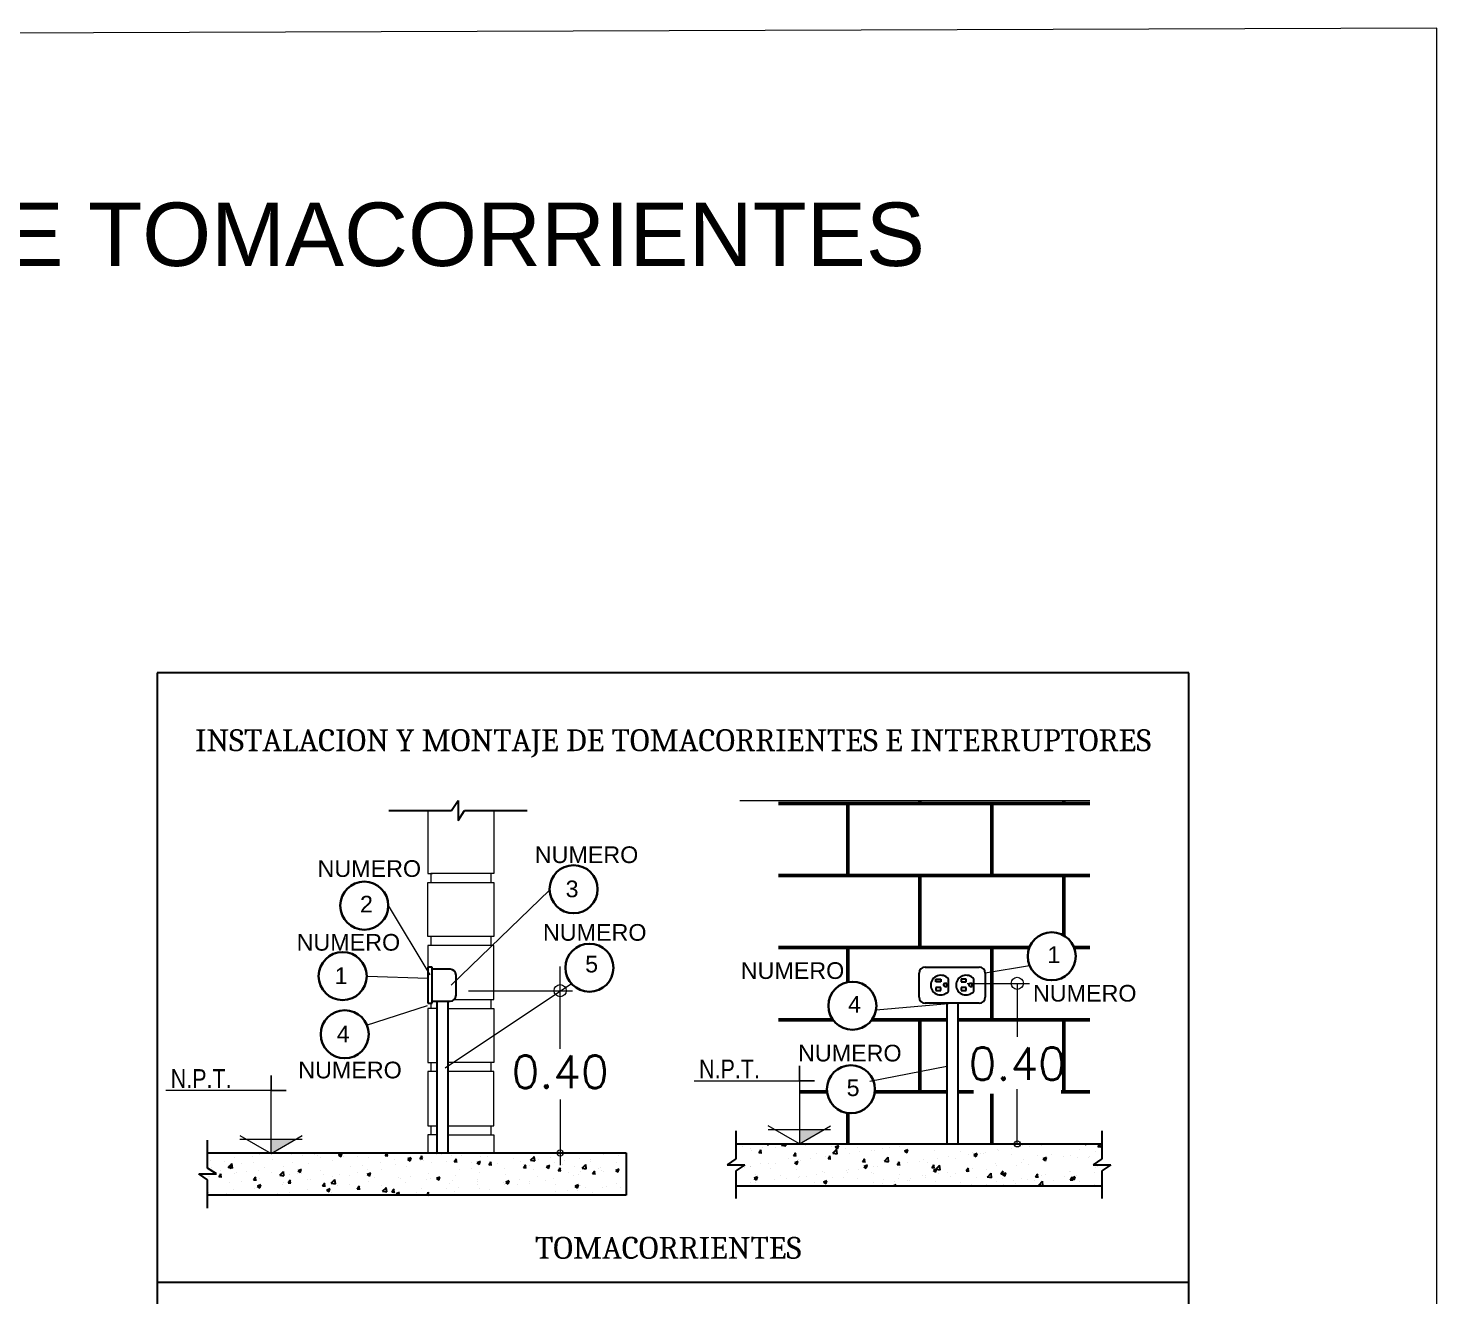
# Model space of a CAD drawing. Header units: inches. Extents: x 1693 to 10990, y 1878 to 5055.
# Drawn here: x 1787 to 1839.8, y 2310.5 to 2358 of the extents above; entities that cross this region are included whole.
import ezdxf
from ezdxf.enums import TextEntityAlignment as Align

# ---------------------------------------------------------------- set-up
doc = ezdxf.new("R2010")
doc.units = ezdxf.units.IN
for name, color, linetype, lineweight in [('00 IE CKTO ILUMINACION', 3, 'Continuous', 50), ('00 LEYENDA', 3, 'Continuous', 9), ('03', 8, 'Continuous', 30), ('20TEXTOS', 4, 'Continuous', 5), ('AUTOS', 2, 'Continuous', 20), ('DETALLE2', 1, 'Continuous', 5), ('IE-DIAGRAMA', 1, 'Continuous', 0)]:
    doc.layers.add(name, color=color, linetype=linetype, lineweight=lineweight)
doc.layers.add('DETALLE', color=3, linetype='Continuous')
doc.styles.add('Arial Narrow', font='ARIALN.TTF')
doc.styles.add('MtXpl_Cambria', font='Cambria.ttf')
doc.styles.add('Romans', font='romans.shx')
doc.styles.get("Standard").update_dxf_attribs({"font": 'arial.ttf'})
doc.styles.add('SWIS', font='swisse.ttf')

# ---------------------------------------------------------------- blocks, each defined once
blk = doc.blocks.new('_Small')
at = {"color": 0, "linetype": 'ByBlock', "lineweight": -2}
blk.add_circle((0, 0), 0.25, dxfattribs=at)
blk = doc.blocks.new('_Origin')
at = {"color": 0, "linetype": 'ByBlock', "lineweight": -2}
blk.add_line((0, 0), (-1, 0), dxfattribs=at)
blk.add_circle((0, 0), 0.5, dxfattribs=at)

msp = doc.modelspace()

# ---------------------------------------------------------------- linework, layer by layer
at = {"color": 146, "linetype": 'Continuous', "true_color": 0x105689}
for p, q in [((1813.782, 2316.103), (1813.782, 2316.103)), ((1814.095, 2316.005), (1814.095, 2316.005)), ((1814.402, 2315.871), (1814.489, 2315.974)), ((1814.488, 2315.856), (1814.467, 2315.97)), ((1814.548, 2316.065), (1814.548, 2316.065)), ((1814.692, 2316.191), (1814.753, 2316.15)), ((1814.753, 2316.15), (1814.767, 2316.191)), ((1815.043, 2316.048), (1815.043, 2316.048)), ((1815.195, 2316.18), (1815.195, 2316.18)), ((1815.232, 2316.155), (1815.232, 2316.155)), ((1815.25, 2316.149), (1815.41, 2316.124)), ((1815.253, 2316.143), (1815.298, 2316.191)), ((1815.409, 2316.118), (1815.401, 2316.191)), ((1815.981, 2316.183), (1815.981, 2316.183)), ((1816.159, 2316.139), (1816.159, 2316.139)), ((1817.124, 2316.099), (1817.124, 2316.099)), ((1817.181, 2315.844), (1817.322, 2315.991)), ((1817.26, 2316.066), (1817.35, 2316.005)), ((1817.267, 2316.082), (1817.394, 2316.131)), ((1817.338, 2315.819), (1817.318, 2315.99)), ((1817.35, 2316.005), (1817.387, 2316.114)), ((1817.633, 2316.013), (1817.633, 2316.013)), ((1818.089, 2316.058), (1818.089, 2316.058)), ((1818.738, 2315.96), (1818.738, 2315.96)), ((1819.053, 2316.017), (1819.053, 2316.017)), ((1819.312, 2316.042), (1819.312, 2316.042)), ((1819.666, 2316.087), (1819.666, 2316.087)), ((1819.864, 2315.938), (1819.99, 2315.986)), ((1819.947, 2315.86), (1819.983, 2315.97)), ((1820.018, 2315.976), (1820.018, 2315.976)), ((1823.335, 2315.98), (1823.335, 2315.98)), ((1823.881, 2316.021), (1823.881, 2316.021)), ((1824.274, 2316.115), (1824.274, 2316.115)), ((1824.534, 2316.08), (1824.534, 2316.08)), ((1824.986, 2316.139), (1824.986, 2316.139)), ((1826.422, 2315.986), (1826.422, 2315.986)), ((1826.603, 2316.191), (1826.658, 2316.154)), ((1826.659, 2316.154), (1826.671, 2316.191)), ((1827.112, 2316.096), (1827.191, 2316.191)), ((1827.112, 2316.095), (1827.22, 2316.086)), ((1827.198, 2316.082), (1827.178, 2316.191)), ((1793.838, 2315.562), (1793.838, 2315.562)), ((1794.387, 2315.532), (1794.387, 2315.532)), ((1794.519, 2315.314), (1794.66, 2315.461)), ((1794.676, 2315.289), (1794.656, 2315.461)), ((1794.766, 2315.689), (1794.766, 2315.689)), ((1795.021, 2315.445), (1795.021, 2315.445)), ((1795.44, 2315.713), (1795.44, 2315.713)), ((1795.473, 2315.504), (1795.473, 2315.504)), ((1795.678, 2315.805), (1795.678, 2315.805)), ((1795.933, 2315.829), (1795.933, 2315.829)), ((1796.158, 2315.594), (1796.158, 2315.594)), ((1796.897, 2315.788), (1796.897, 2315.788)), ((1796.927, 2315.497), (1796.927, 2315.497)), ((1797.299, 2315.744), (1797.299, 2315.744)), ((1797.523, 2315.466), (1797.523, 2315.466)), ((1797.751, 2315.804), (1797.751, 2315.804)), ((1797.862, 2315.748), (1797.862, 2315.748)), ((1797.981, 2315.678), (1797.981, 2315.678)), ((1798.435, 2315.582), (1798.435, 2315.582)), ((1798.643, 2315.769), (1798.733, 2315.708)), ((1798.65, 2315.785), (1798.777, 2315.834)), ((1798.733, 2315.708), (1798.77, 2315.817)), ((1798.826, 2315.707), (1798.826, 2315.707)), ((1799.374, 2315.717), (1799.374, 2315.717)), ((1799.791, 2315.666), (1799.791, 2315.666)), ((1800.238, 2315.481), (1800.238, 2315.481)), ((1800.301, 2315.845), (1800.301, 2315.845)), ((1800.396, 2315.759), (1800.475, 2315.853)), ((1800.396, 2315.758), (1800.504, 2315.748)), ((1800.483, 2315.744), (1800.463, 2315.853)), ((1800.755, 2315.625), (1800.755, 2315.625)), ((1801.239, 2315.624), (1801.329, 2315.563)), ((1801.247, 2315.64), (1801.373, 2315.689)), ((1801.33, 2315.563), (1801.367, 2315.672)), ((1801.339, 2315.827), (1801.339, 2315.827)), ((1801.379, 2315.632), (1801.379, 2315.632)), ((1801.692, 2315.645), (1801.78, 2315.749)), ((1801.692, 2315.644), (1801.8, 2315.635)), ((1801.72, 2315.585), (1801.72, 2315.585)), ((1801.779, 2315.631), (1801.758, 2315.744)), ((1801.831, 2315.691), (1801.831, 2315.691)), ((1801.832, 2315.588), (1801.832, 2315.588)), ((1802.131, 2315.494), (1802.131, 2315.494)), ((1802.304, 2315.787), (1802.304, 2315.787)), ((1802.516, 2315.781), (1802.516, 2315.781)), ((1802.685, 2315.544), (1802.685, 2315.544)), ((1802.886, 2315.769), (1802.886, 2315.769)), ((1802.988, 2315.531), (1803.096, 2315.522)), ((1802.989, 2315.532), (1803.076, 2315.636)), ((1803.075, 2315.518), (1803.054, 2315.631)), ((1803.058, 2315.622), (1803.058, 2315.622)), ((1803.268, 2315.746), (1803.268, 2315.746)), ((1803.649, 2315.503), (1803.649, 2315.503)), ((1803.836, 2315.479), (1803.926, 2315.419)), ((1803.844, 2315.496), (1803.97, 2315.544)), ((1803.927, 2315.418), (1803.963, 2315.528)), ((1803.971, 2315.737), (1803.971, 2315.737)), ((1804.233, 2315.705), (1804.233, 2315.705)), ((1804.285, 2315.419), (1804.372, 2315.522)), ((1804.371, 2315.404), (1804.35, 2315.517)), ((1804.614, 2315.462), (1804.614, 2315.462)), ((1805.197, 2315.664), (1805.197, 2315.664)), ((1805.459, 2315.519), (1805.459, 2315.519)), ((1805.847, 2315.585), (1806.008, 2315.56)), ((1805.85, 2315.579), (1805.991, 2315.726)), ((1805.912, 2315.578), (1805.912, 2315.578)), ((1806.007, 2315.554), (1805.987, 2315.725)), ((1806.162, 2315.624), (1806.162, 2315.624)), ((1806.596, 2315.668), (1806.596, 2315.668)), ((1806.728, 2315.514), (1806.728, 2315.514)), ((1807.126, 2315.583), (1807.126, 2315.583)), ((1807.666, 2315.65), (1807.666, 2315.65)), ((1807.737, 2315.818), (1807.737, 2315.818)), ((1807.779, 2315.28), (1807.919, 2315.427)), ((1807.935, 2315.255), (1807.915, 2315.426)), ((1808.08, 2315.595), (1808.08, 2315.595)), ((1808.091, 2315.542), (1808.091, 2315.542)), ((1808.594, 2315.777), (1808.594, 2315.777)), ((1809.056, 2315.501), (1809.056, 2315.501)), ((1809.134, 2315.776), (1809.134, 2315.776)), ((1814.13, 2315.932), (1814.13, 2315.932)), ((1814.402, 2315.87), (1814.51, 2315.86)), ((1814.472, 2315.471), (1814.472, 2315.471)), ((1814.757, 2315.442), (1814.757, 2315.442)), ((1815.021, 2315.446), (1815.021, 2315.446)), ((1815.526, 2315.652), (1815.526, 2315.652)), ((1815.698, 2315.757), (1815.785, 2315.861)), ((1815.698, 2315.756), (1815.806, 2315.747)), ((1815.741, 2315.483), (1815.831, 2315.422)), ((1815.749, 2315.499), (1815.875, 2315.548)), ((1815.784, 2315.743), (1815.763, 2315.856)), ((1815.832, 2315.422), (1815.869, 2315.532)), ((1815.898, 2315.593), (1815.898, 2315.593)), ((1815.959, 2315.582), (1815.959, 2315.582)), ((1816.35, 2315.652), (1816.35, 2315.652)), ((1816.58, 2315.833), (1816.58, 2315.833)), ((1816.887, 2315.709), (1816.887, 2315.709)), ((1816.994, 2315.644), (1817.081, 2315.748)), ((1816.994, 2315.643), (1817.102, 2315.634)), ((1817.034, 2315.742), (1817.034, 2315.742)), ((1817.08, 2315.629), (1817.059, 2315.743)), ((1817.178, 2315.85), (1817.339, 2315.825)), ((1817.8, 2315.825), (1817.8, 2315.825)), ((1818.176, 2315.893), (1818.176, 2315.893)), ((1818.29, 2315.53), (1818.377, 2315.634)), ((1818.29, 2315.53), (1818.398, 2315.52)), ((1818.376, 2315.516), (1818.355, 2315.629)), ((1818.628, 2315.952), (1818.628, 2315.952)), ((1819.107, 2315.551), (1819.267, 2315.526)), ((1819.109, 2315.545), (1819.25, 2315.691)), ((1819.266, 2315.519), (1819.246, 2315.691)), ((1819.586, 2315.417), (1819.673, 2315.521)), ((1819.644, 2315.486), (1819.644, 2315.486)), ((1819.672, 2315.403), (1819.651, 2315.516)), ((1819.856, 2315.921), (1819.946, 2315.861)), ((1819.978, 2315.48), (1819.978, 2315.48)), ((1820.43, 2315.539), (1820.43, 2315.539)), ((1820.557, 2315.601), (1820.557, 2315.601)), ((1820.72, 2315.478), (1820.72, 2315.478)), ((1820.982, 2315.936), (1820.982, 2315.936)), ((1821.115, 2315.629), (1821.115, 2315.629)), ((1821.495, 2315.737), (1821.495, 2315.737)), ((1821.774, 2315.659), (1821.774, 2315.659)), ((1821.947, 2315.895), (1821.947, 2315.895)), ((1822.256, 2315.78), (1822.256, 2315.78)), ((1822.423, 2315.864), (1822.423, 2315.864)), ((1822.453, 2315.776), (1822.543, 2315.716)), ((1822.461, 2315.793), (1822.587, 2315.841)), ((1822.544, 2315.716), (1822.58, 2315.825)), ((1822.708, 2315.839), (1822.708, 2315.839)), ((1822.828, 2315.84), (1822.828, 2315.84)), ((1822.911, 2315.854), (1822.911, 2315.854)), ((1823.261, 2315.443), (1823.261, 2315.443)), ((1823.393, 2315.929), (1823.393, 2315.929)), ((1823.876, 2315.813), (1823.876, 2315.813)), ((1824.252, 2315.514), (1824.252, 2315.514)), ((1824.314, 2315.624), (1824.314, 2315.624)), ((1824.511, 2315.426), (1824.511, 2315.426)), ((1824.84, 2315.773), (1824.84, 2315.773)), ((1825.05, 2315.632), (1825.14, 2315.571)), ((1825.057, 2315.648), (1825.184, 2315.697)), ((1825.14, 2315.571), (1825.177, 2315.68)), ((1825.18, 2315.641), (1825.18, 2315.641)), ((1825.195, 2315.517), (1825.195, 2315.517)), ((1825.368, 2315.805), (1825.368, 2315.805)), ((1825.805, 2315.732), (1825.805, 2315.732)), ((1826.092, 2315.757), (1826.092, 2315.757)), ((1826.336, 2315.667), (1826.336, 2315.667)), ((1826.77, 2315.691), (1826.77, 2315.691)), ((1826.789, 2315.726), (1826.789, 2315.726)), ((1827.031, 2315.892), (1827.031, 2315.892)), ((1793.766, 2314.954), (1793.766, 2314.954)), ((1793.816, 2314.961), (1793.816, 2314.961)), ((1793.88, 2315.294), (1793.88, 2315.294)), ((1794.167, 2314.967), (1794.254, 2315.07)), ((1794.167, 2314.966), (1794.275, 2314.956)), ((1794.228, 2315.194), (1794.228, 2315.194)), ((1794.253, 2314.952), (1794.232, 2315.065)), ((1794.516, 2315.321), (1794.677, 2315.296)), ((1794.528, 2315.331), (1794.618, 2315.27)), ((1794.535, 2315.347), (1794.662, 2315.395)), ((1794.618, 2315.27), (1794.655, 2315.379)), ((1794.744, 2315.088), (1794.744, 2315.088)), ((1794.82, 2315.135), (1794.82, 2315.135)), ((1795.192, 2315.153), (1795.192, 2315.153)), ((1795.463, 2314.853), (1795.55, 2314.957)), ((1795.549, 2314.839), (1795.528, 2314.952)), ((1795.656, 2315.204), (1795.656, 2315.204)), ((1795.873, 2315.316), (1795.873, 2315.316)), ((1796.157, 2315.113), (1796.157, 2315.113)), ((1796.445, 2315.021), (1796.605, 2314.997)), ((1796.448, 2315.015), (1796.588, 2315.162)), ((1796.604, 2314.99), (1796.584, 2315.162)), ((1796.595, 2315.339), (1796.595, 2315.339)), ((1796.823, 2315.032), (1796.823, 2315.032)), ((1797.121, 2315.072), (1797.121, 2315.072)), ((1797.125, 2315.186), (1797.214, 2315.125)), ((1797.132, 2315.202), (1797.258, 2315.251)), ((1797.215, 2315.125), (1797.252, 2315.234)), ((1797.276, 2315.091), (1797.276, 2315.091)), ((1797.96, 2315.181), (1797.96, 2315.181)), ((1798.086, 2315.031), (1798.086, 2315.031)), ((1798.413, 2314.98), (1798.413, 2314.98)), ((1798.671, 2315.046), (1798.671, 2315.046)), ((1799.05, 2314.99), (1799.05, 2314.99)), ((1799.101, 2315.332), (1799.101, 2315.332)), ((1799.352, 2315.116), (1799.352, 2315.116)), ((1799.554, 2315.391), (1799.554, 2315.391)), ((1799.721, 2315.041), (1799.811, 2314.98)), ((1799.725, 2315.227), (1799.725, 2315.227)), ((1799.729, 2315.057), (1799.855, 2315.106)), ((1799.812, 2314.98), (1799.848, 2315.09)), ((1800.015, 2314.95), (1800.015, 2314.95)), ((1800.279, 2315.243), (1800.279, 2315.243)), ((1800.779, 2315.407), (1800.779, 2315.407)), ((1800.904, 2314.919), (1800.904, 2314.919)), ((1800.98, 2314.909), (1800.98, 2314.909)), ((1801.192, 2315.359), (1801.192, 2315.359)), ((1801.356, 2314.978), (1801.356, 2314.978)), ((1802.04, 2315.068), (1802.04, 2315.068)), ((1802.325, 2314.913), (1802.452, 2314.961)), ((1802.408, 2314.836), (1802.445, 2314.945)), ((1803.036, 2315.02), (1803.036, 2315.02)), ((1803.181, 2315.219), (1803.181, 2315.219)), ((1803.634, 2315.278), (1803.634, 2315.278)), ((1803.949, 2315.136), (1803.949, 2315.136)), ((1804.284, 2315.418), (1804.392, 2315.408)), ((1804.318, 2315.368), (1804.318, 2315.368)), ((1804.888, 2315.271), (1804.888, 2315.271)), ((1804.919, 2315.053), (1804.919, 2315.053)), ((1805.578, 2315.422), (1805.578, 2315.422)), ((1805.58, 2315.304), (1805.688, 2315.295)), ((1805.581, 2315.305), (1805.668, 2315.409)), ((1805.667, 2315.291), (1805.646, 2315.404)), ((1805.815, 2315.398), (1805.815, 2315.398)), ((1805.973, 2315.234), (1805.973, 2315.234)), ((1806.121, 2314.956), (1806.121, 2314.956)), ((1806.433, 2315.334), (1806.523, 2315.274)), ((1806.44, 2315.351), (1806.567, 2315.399)), ((1806.523, 2315.274), (1806.56, 2315.383)), ((1806.543, 2315.381), (1806.543, 2315.381)), ((1806.706, 2314.913), (1806.706, 2314.913)), ((1806.877, 2315.192), (1806.964, 2315.296)), ((1806.877, 2315.191), (1806.985, 2315.181)), ((1806.963, 2315.177), (1806.942, 2315.291)), ((1807.027, 2315.415), (1807.027, 2315.415)), ((1807.262, 2315.106), (1807.262, 2315.106)), ((1807.459, 2315.018), (1807.459, 2315.018)), ((1807.507, 2315.34), (1807.507, 2315.34)), ((1807.644, 2315.048), (1807.644, 2315.048)), ((1807.714, 2315.165), (1807.714, 2315.165)), ((1807.776, 2315.286), (1807.936, 2315.261)), ((1808.173, 2315.078), (1808.26, 2315.182)), ((1808.173, 2315.078), (1808.281, 2315.068)), ((1808.259, 2315.064), (1808.238, 2315.177)), ((1808.398, 2315.255), (1808.398, 2315.255)), ((1808.472, 2315.299), (1808.472, 2315.299)), ((1808.513, 2315.199), (1808.513, 2315.199)), ((1808.572, 2315.175), (1808.572, 2315.175)), ((1809.03, 2315.19), (1809.12, 2315.129)), ((1809.037, 2315.206), (1809.164, 2315.255)), ((1809.12, 2315.129), (1809.157, 2315.238)), ((1813.878, 2315.298), (1813.878, 2315.298)), ((1814.072, 2315.352), (1814.072, 2315.352)), ((1814.108, 2315.331), (1814.108, 2315.331)), ((1814.223, 2314.9), (1814.313, 2314.84)), ((1814.231, 2314.917), (1814.357, 2314.965)), ((1814.259, 2315.055), (1814.259, 2315.055)), ((1814.314, 2314.84), (1814.35, 2314.949)), ((1814.843, 2315.257), (1814.843, 2315.257)), ((1815.224, 2315.014), (1815.224, 2315.014)), ((1815.808, 2315.216), (1815.808, 2315.216)), ((1815.875, 2314.94), (1815.875, 2314.94)), ((1815.937, 2314.98), (1815.937, 2314.98)), ((1816.188, 2314.973), (1816.188, 2314.973)), ((1816.559, 2315.03), (1816.559, 2315.03)), ((1816.772, 2315.175), (1816.772, 2315.175)), ((1816.865, 2315.107), (1816.865, 2315.107)), ((1817.153, 2314.933), (1817.153, 2314.933)), ((1817.559, 2314.935), (1817.559, 2314.935)), ((1817.7, 2315.18), (1817.7, 2315.18)), ((1817.737, 2315.135), (1817.737, 2315.135)), ((1817.778, 2315.223), (1817.778, 2315.223)), ((1818.153, 2315.239), (1818.153, 2315.239)), ((1818.338, 2315.338), (1818.428, 2315.278)), ((1818.346, 2315.355), (1818.472, 2315.403)), ((1818.429, 2315.278), (1818.465, 2315.387)), ((1818.613, 2315.116), (1818.613, 2315.116)), ((1818.701, 2315.094), (1818.701, 2315.094)), ((1818.716, 2315.359), (1818.716, 2315.359)), ((1818.837, 2315.33), (1818.837, 2315.33)), ((1819.586, 2315.416), (1819.694, 2315.407)), ((1819.666, 2315.297), (1819.666, 2315.297)), ((1819.666, 2315.053), (1819.666, 2315.053)), ((1820.099, 2314.9), (1820.099, 2314.9)), ((1820.535, 2315), (1820.535, 2315)), ((1820.63, 2315.012), (1820.63, 2315.012)), ((1820.639, 2314.917), (1820.639, 2314.917)), ((1820.882, 2315.304), (1820.969, 2315.407)), ((1820.882, 2315.303), (1820.99, 2315.293)), ((1820.935, 2315.194), (1821.025, 2315.133)), ((1820.942, 2315.21), (1821.069, 2315.259)), ((1820.968, 2315.289), (1820.947, 2315.403)), ((1821.025, 2315.133), (1821.062, 2315.242)), ((1821.035, 2315.252), (1821.196, 2315.227)), ((1821.038, 2315.246), (1821.179, 2315.392)), ((1821.153, 2315.081), (1821.153, 2315.081)), ((1821.195, 2315.22), (1821.175, 2315.392)), ((1821.473, 2315.135), (1821.473, 2315.135)), ((1821.595, 2314.972), (1821.595, 2314.972)), ((1821.781, 2315.067), (1821.781, 2315.067)), ((1822.178, 2315.19), (1822.265, 2315.294)), ((1822.178, 2315.189), (1822.286, 2315.18)), ((1822.207, 2315.262), (1822.207, 2315.262)), ((1822.233, 2315.127), (1822.233, 2315.127)), ((1822.264, 2315.176), (1822.244, 2315.289)), ((1822.401, 2315.263), (1822.401, 2315.263)), ((1822.559, 2314.931), (1822.559, 2314.931)), ((1822.917, 2315.217), (1822.917, 2315.217)), ((1822.963, 2314.953), (1823.124, 2314.928)), ((1822.966, 2314.947), (1823.107, 2315.093)), ((1823.123, 2314.921), (1823.103, 2315.093)), ((1823.313, 2315.378), (1823.313, 2315.378)), ((1823.474, 2315.077), (1823.561, 2315.181)), ((1823.474, 2315.076), (1823.582, 2315.067)), ((1823.532, 2315.049), (1823.622, 2314.988)), ((1823.539, 2315.065), (1823.666, 2315.114)), ((1823.56, 2315.063), (1823.54, 2315.176)), ((1823.622, 2314.988), (1823.659, 2315.097)), ((1824.058, 2315.367), (1824.058, 2315.367)), ((1824.23, 2314.912), (1824.23, 2314.912)), ((1824.77, 2314.964), (1824.857, 2315.067)), ((1824.77, 2314.963), (1824.878, 2314.953)), ((1824.856, 2314.949), (1824.836, 2315.062)), ((1825.004, 2314.992), (1825.004, 2314.992)), ((1825.158, 2315.039), (1825.158, 2315.039)), ((1825.861, 2314.954), (1825.861, 2314.954)), ((1826.058, 2315.172), (1826.058, 2315.172)), ((1826.066, 2314.85), (1826.153, 2314.954)), ((1826.07, 2315.155), (1826.07, 2315.155)), ((1826.129, 2314.904), (1826.218, 2314.844)), ((1826.152, 2314.836), (1826.132, 2314.949)), ((1826.136, 2314.921), (1826.262, 2314.969)), ((1826.219, 2314.844), (1826.256, 2314.953)), ((1826.313, 2315.014), (1826.313, 2315.014)), ((1826.998, 2315.104), (1826.998, 2315.104)), ((1827.009, 2315.291), (1827.009, 2315.291)), ((1827.112, 2315.353), (1827.112, 2315.353)), ((1794.546, 2314.732), (1794.546, 2314.732)), ((1794.722, 2314.486), (1794.722, 2314.486)), ((1794.998, 2314.791), (1794.998, 2314.791)), ((1795.463, 2314.852), (1795.571, 2314.843)), ((1795.51, 2314.503), (1795.51, 2314.503)), ((1795.606, 2314.603), (1795.696, 2314.542)), ((1795.614, 2314.619), (1795.74, 2314.668)), ((1795.634, 2314.602), (1795.634, 2314.602)), ((1795.682, 2314.882), (1795.682, 2314.882)), ((1795.697, 2314.542), (1795.733, 2314.651)), ((1796.564, 2314.684), (1796.564, 2314.684)), ((1796.573, 2314.738), (1796.573, 2314.738)), ((1796.759, 2314.74), (1796.846, 2314.844)), ((1796.759, 2314.739), (1796.867, 2314.729)), ((1796.8, 2314.379), (1796.8, 2314.379)), ((1796.845, 2314.725), (1796.824, 2314.839)), ((1797.485, 2314.469), (1797.485, 2314.469)), ((1797.501, 2314.865), (1797.501, 2314.865)), ((1797.617, 2314.865), (1797.617, 2314.865)), ((1798.055, 2314.626), (1798.142, 2314.73)), ((1798.055, 2314.625), (1798.163, 2314.616)), ((1798.141, 2314.612), (1798.121, 2314.725)), ((1798.203, 2314.458), (1798.293, 2314.398)), ((1798.211, 2314.475), (1798.337, 2314.523)), ((1798.293, 2314.398), (1798.33, 2314.507)), ((1798.373, 2314.722), (1798.534, 2314.697)), ((1798.376, 2314.716), (1798.517, 2314.863)), ((1798.391, 2314.379), (1798.391, 2314.379)), ((1798.533, 2314.691), (1798.513, 2314.862)), ((1798.626, 2314.619), (1798.626, 2314.619)), ((1799.078, 2314.679), (1799.078, 2314.679)), ((1799.33, 2314.514), (1799.33, 2314.514)), ((1799.351, 2314.513), (1799.438, 2314.617)), ((1799.351, 2314.512), (1799.459, 2314.503)), ((1799.437, 2314.499), (1799.417, 2314.612)), ((1799.763, 2314.769), (1799.763, 2314.769)), ((1800.257, 2314.642), (1800.257, 2314.642)), ((1800.302, 2314.423), (1800.462, 2314.398)), ((1800.304, 2314.417), (1800.445, 2314.564)), ((1800.461, 2314.392), (1800.441, 2314.563)), ((1800.647, 2314.4), (1800.734, 2314.503)), ((1800.647, 2314.399), (1800.755, 2314.389)), ((1800.733, 2314.385), (1800.713, 2314.499)), ((1800.807, 2314.33), (1800.934, 2314.379)), ((1801.17, 2314.757), (1801.17, 2314.757)), ((1801.758, 2314.51), (1801.758, 2314.51)), ((1801.943, 2314.286), (1802.03, 2314.39)), ((1801.944, 2314.868), (1801.944, 2314.868)), ((1802.028, 2314.277), (1802.009, 2314.385)), ((1802.109, 2314.893), (1802.109, 2314.893)), ((1802.318, 2314.896), (1802.408, 2314.836)), ((1802.706, 2314.506), (1802.706, 2314.506)), ((1802.811, 2314.691), (1802.811, 2314.691)), ((1802.909, 2314.827), (1802.909, 2314.827)), ((1803.014, 2314.419), (1803.014, 2314.419)), ((1803.158, 2314.566), (1803.158, 2314.566)), ((1803.843, 2314.656), (1803.843, 2314.656)), ((1803.865, 2314.872), (1803.865, 2314.872)), ((1803.873, 2314.787), (1803.873, 2314.787)), ((1803.927, 2314.534), (1803.927, 2314.534)), ((1804.298, 2314.475), (1804.298, 2314.475)), ((1804.838, 2314.746), (1804.838, 2314.746)), ((1804.866, 2314.67), (1804.866, 2314.67)), ((1804.915, 2314.752), (1805.005, 2314.691)), ((1804.922, 2314.768), (1805.049, 2314.817)), ((1804.984, 2314.806), (1804.984, 2314.806)), ((1805.005, 2314.691), (1805.042, 2314.8)), ((1805.352, 2314.656), (1805.352, 2314.656)), ((1805.436, 2314.865), (1805.436, 2314.865)), ((1805.793, 2314.797), (1805.793, 2314.797)), ((1805.802, 2314.705), (1805.802, 2314.705)), ((1806.406, 2314.837), (1806.406, 2314.837)), ((1806.767, 2314.664), (1806.767, 2314.664)), ((1806.786, 2314.393), (1806.786, 2314.393)), ((1807.239, 2314.453), (1807.239, 2314.453)), ((1807.512, 2314.607), (1807.601, 2314.546)), ((1807.519, 2314.623), (1807.646, 2314.672)), ((1807.602, 2314.546), (1807.639, 2314.655)), ((1807.622, 2314.447), (1807.622, 2314.447)), ((1807.732, 2314.624), (1807.732, 2314.624)), ((1807.923, 2314.543), (1807.923, 2314.543)), ((1808.15, 2314.386), (1808.15, 2314.386)), ((1808.55, 2314.574), (1808.55, 2314.574)), ((1808.696, 2314.583), (1808.696, 2314.583)), ((1809.064, 2314.693), (1809.064, 2314.693)), ((1809.203, 2314.566), (1809.203, 2314.566)), ((1813.597, 2314.64), (1813.597, 2314.64)), ((1814.086, 2314.729), (1814.086, 2314.729)), ((1814.281, 2314.73), (1814.281, 2314.73)), ((1814.74, 2314.615), (1814.74, 2314.615)), ((1814.999, 2314.845), (1814.999, 2314.845)), ((1815.422, 2314.88), (1815.422, 2314.88)), ((1816.505, 2314.754), (1816.505, 2314.754)), ((1816.82, 2314.756), (1816.91, 2314.695)), ((1816.827, 2314.772), (1816.954, 2314.821)), ((1816.91, 2314.695), (1816.947, 2314.804)), ((1817.756, 2314.622), (1817.756, 2314.622)), ((1818.118, 2314.892), (1818.118, 2314.892)), ((1818.362, 2314.617), (1818.362, 2314.617)), ((1818.694, 2314.757), (1818.694, 2314.757)), ((1819.046, 2314.719), (1819.046, 2314.719)), ((1819.082, 2314.851), (1819.082, 2314.851)), ((1819.424, 2314.627), (1819.551, 2314.676)), ((1819.503, 2314.767), (1819.503, 2314.767)), ((1819.529, 2314.615), (1819.544, 2314.659)), ((1819.622, 2314.884), (1819.622, 2314.884)), ((1819.955, 2314.827), (1819.955, 2314.827)), ((1820.047, 2314.81), (1820.047, 2314.81)), ((1821.011, 2314.77), (1821.011, 2314.77)), ((1821.976, 2314.729), (1821.976, 2314.729)), ((1822.379, 2314.661), (1822.379, 2314.661)), ((1822.897, 2314.63), (1822.897, 2314.63)), ((1822.94, 2314.688), (1822.94, 2314.688)), ((1823.291, 2314.777), (1823.291, 2314.777)), ((1823.524, 2314.89), (1823.524, 2314.89)), ((1823.583, 2314.654), (1823.583, 2314.654)), ((1823.905, 2314.647), (1823.905, 2314.647)), ((1823.951, 2314.811), (1823.951, 2314.811)), ((1824.035, 2314.714), (1824.035, 2314.714)), ((1824.489, 2314.849), (1824.489, 2314.849)), ((1824.72, 2314.804), (1824.72, 2314.804)), ((1824.892, 2314.654), (1825.052, 2314.629)), ((1824.895, 2314.648), (1825.035, 2314.794)), ((1825.051, 2314.622), (1825.031, 2314.794)), ((1825.453, 2314.809), (1825.453, 2314.809)), ((1826.066, 2314.849), (1826.174, 2314.84)), ((1826.418, 2314.768), (1826.418, 2314.768)), ((1826.987, 2314.689), (1826.987, 2314.689)), ((1793.794, 2314.359), (1793.794, 2314.359)), ((1794.456, 2314.322), (1794.456, 2314.322)), ((1796.348, 2314.319), (1796.348, 2314.319)), ((1800.704, 2314.329), (1800.704, 2314.329)), ((1800.8, 2314.314), (1800.854, 2314.277)), ((1800.898, 2314.277), (1800.927, 2314.362)), ((1801.565, 2314.356), (1801.565, 2314.356)), ((1801.943, 2314.285), (1802.036, 2314.277)), ((1802.087, 2314.291), (1802.087, 2314.291)), ((1803.244, 2314.294), (1803.244, 2314.294)), ((1806.684, 2314.311), (1806.684, 2314.311))]:
    msp.add_line(p, q, dxfattribs=at)
at = {"layer": '00 IE CKTO ILUMINACION', "color": 240, "linetype": 'Continuous', "true_color": 0xed1f24}
for p, q in [((1815.141, 2328.951, 0), (1826.806, 2328.951, 0)), ((1817.733, 2326.25, 0), (1817.733, 2328.951, 0)), ((1820.434, 2328.951, 0), (1820.434, 2329.061, 0)), ((1823.135, 2326.25, 0), (1823.135, 2328.951, 0)), ((1825.836, 2328.951, 0), (1825.836, 2329.061, 0)), ((1815.141, 2326.25, 0), (1826.806, 2326.25, 0)), ((1820.434, 2323.549, 0), (1820.434, 2326.25, 0)), ((1825.836, 2324.001, 0), (1825.836, 2326.25, 0)), ((1815.141, 2323.549, 0), (1824.537, 2323.549, 0)), ((1817.733, 2322.256, 0), (1817.733, 2323.549, 0)), ((1823.135, 2322.633, 0), (1823.135, 2323.549, 0)), ((1826.218, 2323.549, 0), (1826.806, 2323.549, 0)), ((1823.135, 2320.848, 0), (1823.135, 2322.633, 0)), ((1815.141, 2320.848, 0), (1817.177, 2320.848, 0)), ((1818.639, 2320.848, 0), (1821.446, 2320.848, 0)), ((1820.434, 2318.908, 0), (1820.434, 2320.848, 0)), ((1821.859, 2320.848, 0), (1826.806, 2320.848, 0)), ((1825.836, 2318.146, 0), (1825.836, 2320.848, 0)), ((1820.434, 2318.146, 0), (1820.434, 2318.908, 0)), ((1815.92, 2318.146, 0), (1816.958, 2318.146, 0)), ((1818.748, 2318.146, 0), (1821.446, 2318.146, 0)), ((1821.859, 2318.146, 0), (1822.445, 2318.146, 0)), ((1823.135, 2316.191, 0), (1823.135, 2318.069, 0)), ((1825.731, 2318.146, 0), (1826.806, 2318.146, 0)), ((1817.733, 2316.191, 0), (1817.733, 2317.348, 0))]:
    msp.add_line(p, q, dxfattribs=at)
at = {"layer": '00 IE CKTO ILUMINACION', "color": 6, "lineweight": 5}
for p, q in [((1806.957, 2319.761, 0), (1806.957, 2322.847, 0)), ((1824.088, 2321.754, 0), (1824.088, 2320.203, 0)), ((1824.088, 2316.191, 0), (1824.088, 2318.241, 0)), ((1806.957, 2317.862, 0), (1806.957, 2315.397, 0))]:
    msp.add_line(p, q, dxfattribs=at)
at = {"layer": '00 IE CKTO ILUMINACION', "color": 3, "lineweight": 5}
for p, q in [((1803.524, 2321.936, 0), (1807.413, 2321.936, 0)), ((1822.206, 2322.21, 0), (1824.544, 2322.21, 0)), ((1822.206, 2316.191, 0), (1824.544, 2316.191, 0)), ((1803.524, 2315.853, 0), (1807.413, 2315.853, 0))]:
    msp.add_line(p, q, dxfattribs=at)
at = {"layer": '03'}
for centre in [(1807.461, 2325.738, 0), (1799.616, 2325.122), (1825.377, 2323.226, 0), (1798.805, 2322.482, 0), (1808.054, 2322.796, 0), (1817.908, 2321.373, 0), (1798.883, 2320.302, 0), (1817.853, 2318.241, 0)]:
    msp.add_circle(centre, 0.9, dxfattribs=at)
at = {"layer": '20TEXTOS'}
for p, q in [((1806.561, 2325.709, 0), (1802.867, 2322.139, 0)), ((1800.516, 2325.122), (1802.078, 2322.529)), ((1824.551, 2322.867, 0), (1822.883, 2322.592, 0)), ((1799.731, 2322.482, 0), (1801.996, 2322.408, 0)), ((1802.646, 2319.044, 0), (1807.376, 2322.205, 0)), ((1799.704, 2320.641, 0), (1801.988, 2321.382, 0)), ((1818.795, 2321.217, 0), (1821.645, 2321.466, 0)), ((1796.12, 2315.829, 0), (1796.12, 2318.755, 0)), ((1796.12, 2318.755, 0), (1796.12, 2318.193, 0)), ((1815.92, 2318.554, 0), (1815.92, 2319.117, 0)), ((1815.92, 2319.117, 0), (1815.92, 2316.191, 0)), ((1818.567, 2318.547, 0), (1821.446, 2319.104, 0)), ((1796.683, 2318.193, 0), (1792.181, 2318.193, 0)), ((1796.12, 2318.193, 0), (1796.683, 2318.193, 0)), ((1811.982, 2318.554, 0), (1816.483, 2318.554, 0)), ((1816.483, 2318.554, 0), (1815.92, 2318.554, 0)), ((1794.95, 2316.505, 0), (1796.12, 2315.829, 0)), ((1796.12, 2315.829, 0), (1797.289, 2316.505, 0)), ((1815.92, 2316.191, 0), (1814.751, 2316.866, 0)), ((1814.751, 2316.727, 0), (1817.092, 2316.727, 0)), ((1815.92, 2316.191, 0), (1817.09, 2316.866, 0)), ((1794.951, 2316.365, 0), (1797.291, 2316.365, 0))]:
    msp.add_line(p, q, dxfattribs=at)
for points in [[(1815.92, 2316.727, 0), (1815.92, 2316.191, 0), (1815.92, 2316.727, 0), (1816.848, 2316.727, 0)], [(1796.12, 2315.829, 0), (1797.048, 2316.365, 0), (1796.12, 2316.365, 0), (1796.12, 2315.829, 0)], [(1796.12, 2316.365, 0), (1796.12, 2315.829, 0), (1796.12, 2316.365, 0), (1797.048, 2316.365, 0)]]:
    msp.add_solid(points, dxfattribs=at)
at = {"layer": 'DETALLE', "ltscale": 5}
for p, q in [((1830.511, 2333.845), (1791.859, 2333.845)), ((1791.859, 2333.845), (1791.859, 2276.075)), ((1830.511, 2276.075), (1830.511, 2333.845)), ((1802.155, 2322.814, 0), (1801.998, 2322.814, 0)), ((1801.998, 2322.814, 0), (1801.998, 2321.463, 0)), ((1802.155, 2321.463, 0), (1802.155, 2322.814, 0)), ((1801.998, 2321.463, 0), (1802.155, 2321.463, 0)), ((1791.859, 2311.013), (1830.511, 2311.013))]:
    msp.add_line(p, q, dxfattribs=at)
at = {"layer": 'DETALLE'}
for p, q in [((1800.538, 2328.691, 0), (1802.885, 2328.691, 0)), ((1802.885, 2328.691, 0), (1803.129, 2329.065, 0)), ((1803.129, 2329.065, 0), (1803.129, 2328.317, 0)), ((1803.129, 2328.317, 0), (1803.372, 2328.691, 0)), ((1803.372, 2328.691, 0), (1805.719, 2328.691, 0)), ((1820.632, 2322.817, 0), (1822.658, 2322.817, 0)), ((1802.831, 2322.74, 0), (1802.155, 2322.74, 0)), ((1803.056, 2322.139, 0), (1803.056, 2322.515, 0)), ((1820.407, 2321.691, 0), (1820.407, 2322.592, 0)), ((1821.038, 2322.261, 0), (1821.038, 2322.373, 0)), ((1821.038, 2322.373, 0), (1821.218, 2322.373, 0)), ((1821.218, 2322.373, 0), (1821.218, 2322.261, 0)), ((1821.509, 2321.916, 0), (1821.509, 2322.371, 0)), ((1822.167, 2322.373, 0), (1821.987, 2322.373, 0)), ((1821.987, 2322.373, 0), (1821.987, 2322.261, 0)), ((1822.167, 2322.261, 0), (1822.167, 2322.373, 0)), ((1822.457, 2321.916, 0), (1822.457, 2322.371, 0)), ((1822.883, 2322.592, 0), (1822.883, 2321.691, 0)), ((1803.056, 2321.762, 0), (1803.056, 2322.139, 0)), ((1821.218, 2322.261, 0), (1821.038, 2322.261, 0)), ((1821.218, 2322.053, 0), (1821.038, 2322.053, 0)), ((1821.038, 2322.053, 0), (1821.038, 2321.94, 0)), ((1821.038, 2321.94, 0), (1821.218, 2321.94, 0)), ((1821.218, 2321.94, 0), (1821.218, 2322.053, 0)), ((1821.443, 2322.21, 0), (1821.369, 2322.21, 0)), ((1821.369, 2322.097, 0), (1821.443, 2322.097, 0)), ((1821.443, 2322.097, 0), (1821.443, 2322.21, 0)), ((1821.987, 2322.261, 0), (1822.167, 2322.261, 0)), ((1822.167, 2322.053, 0), (1821.987, 2322.053, 0)), ((1821.987, 2322.053, 0), (1821.987, 2321.94, 0)), ((1821.987, 2321.94, 0), (1822.167, 2321.94, 0)), ((1822.167, 2321.94, 0), (1822.167, 2322.053, 0)), ((1822.392, 2322.21, 0), (1822.317, 2322.21, 0)), ((1822.317, 2322.097, 0), (1822.392, 2322.097, 0)), ((1822.392, 2322.097, 0), (1822.392, 2322.21, 0)), ((1802.155, 2321.537, 0), (1802.831, 2321.537, 0)), ((1802.352, 2315.853, 0), (1802.352, 2321.537, 0)), ((1802.764, 2315.853, 0), (1802.764, 2321.537, 0)), ((1822.658, 2321.466, 0), (1820.632, 2321.466, 0)), ((1821.446, 2321.466, 0), (1821.446, 2316.191, 0)), ((1821.859, 2321.466, 0), (1821.859, 2316.191, 0)), ((1813.544, 2316.688, 0), (1813.544, 2315.627, 0)), ((1793.744, 2315.289, 0), (1793.744, 2316.327, 0)), ((1813.544, 2316.191, 0), (1827.261, 2316.191, 0)), ((1793.744, 2315.853, 0), (1809.426, 2315.853, 0)), ((1809.426, 2315.853, 0), (1809.426, 2314.277, 0)), ((1813.544, 2315.627, 0), (1813.212, 2315.403, 0)), ((1793.744, 2314.841, 0), (1793.412, 2315.065, 0)), ((1793.412, 2315.065, 0), (1794.075, 2315.065, 0)), ((1794.075, 2315.065, 0), (1793.744, 2315.289, 0)), ((1813.212, 2315.403, 0), (1813.876, 2315.403, 0)), ((1813.876, 2315.403, 0), (1813.544, 2315.179, 0)), ((1813.544, 2315.179, 0), (1813.544, 2314.141, 0)), ((1793.744, 2313.78, 0), (1793.744, 2314.841, 0)), ((1813.544, 2314.615, 0), (1827.261, 2314.615, 0)), ((1809.426, 2314.277, 0), (1793.744, 2314.277, 0))]:
    msp.add_line(p, q, dxfattribs=at)
at = {"layer": 'DETALLE', "color": 3}
for p, q in [((1827.261, 2316.688, 0), (1827.261, 2315.627, 0)), ((1827.261, 2315.627, 0), (1826.929, 2315.403, 0)), ((1826.929, 2315.403, 0), (1827.593, 2315.403, 0)), ((1827.593, 2315.403, 0), (1827.261, 2315.179, 0)), ((1827.261, 2315.179, 0), (1827.261, 2314.141, 0))]:
    msp.add_line(p, q, dxfattribs=at)
at = {"layer": 'DETALLE'}
for centre, radius, start, end in [((1820.632, 2322.592, 0), 0.225, 90, 180), ((1822.658, 2322.592, 0), 0.225, 360, 90), ((1802.831, 2322.515, 0), 0.225, 360, 90), ((1821.217, 2322.144, 0), 0.37, 38.0324, 321.9676), ((1822.166, 2322.144, 0), 0.37, 38.0324, 321.9676), ((1802.831, 2321.762, 0), 0.225, 270, 360), ((1821.38, 2322.154, 0), 0.0573, 101.0838, 258.9162), ((1822.328, 2322.154, 0), 0.0573, 101.0838, 258.9162), ((1820.632, 2321.691, 0), 0.225, 180, 270), ((1822.658, 2321.691, 0), 0.225, 270, 0)]:
    msp.add_arc(centre, radius, start, end, dxfattribs=at)
at = {"layer": 'DETALLE2'}
for p, q in [((1801.999, 2328.691, 0), (1801.999, 2328.691, 0)), ((1801.999, 2328.691, 0), (1801.999, 2326.328, 0)), ((1804.475, 2328.691, 0), (1804.475, 2326.328, 0)), ((1813.684, 2329.061), (1821.587, 2329.061)), ((1821.587, 2329.061), (1826.806, 2329.061)), ((1801.999, 2326.328, 0), (1802.177, 2326.328, 0)), ((1801.999, 2323.965, 0), (1801.999, 2325.99, 0)), ((1801.999, 2325.99, 0), (1802.177, 2325.99, 0)), ((1804.475, 2326.328, 0), (1802.112, 2326.328, 0)), ((1802.112, 2326.328, 0), (1802.112, 2325.99, 0)), ((1802.112, 2325.99, 0), (1804.475, 2325.99, 0)), ((1804.362, 2326.328, 0), (1804.362, 2325.99, 0)), ((1804.475, 2325.99, 0), (1804.475, 2323.965, 0)), ((1804.475, 2323.965, 0), (1801.999, 2323.965, 0)), ((1802.112, 2323.965, 0), (1802.112, 2323.627, 0)), ((1804.362, 2323.965, 0), (1804.362, 2323.627, 0)), ((1801.999, 2323.627, 0), (1801.998, 2322.814, 0)), ((1804.475, 2323.627, 0), (1801.999, 2323.627, 0)), ((1804.475, 2321.601, 0), (1804.475, 2323.627, 0)), ((1802.352, 2321.264, 0), (1801.999, 2321.264, 0)), ((1801.999, 2321.264, 0), (1801.999, 2319.238, 0)), ((1802.112, 2321.463, 0), (1802.112, 2321.264, 0)), ((1802.764, 2321.264, 0), (1804.475, 2321.264, 0)), ((1802.988, 2321.601, 0), (1804.475, 2321.601, 0)), ((1804.362, 2321.601, 0), (1804.362, 2321.264, 0)), ((1804.475, 2321.264, 0), (1804.475, 2319.238, 0)), ((1801.999, 2319.238, 0), (1802.352, 2319.238, 0)), ((1802.112, 2319.238, 0), (1802.112, 2318.901, 0)), ((1804.475, 2319.238, 0), (1802.764, 2319.238, 0)), ((1804.362, 2319.238, 0), (1804.362, 2318.901, 0)), ((1802.352, 2318.901, 0), (1801.999, 2318.901, 0)), ((1801.999, 2318.901, 0), (1801.999, 2316.875, 0)), ((1804.475, 2318.901, 0), (1802.764, 2318.901, 0)), ((1804.475, 2316.875, 0), (1804.475, 2318.901, 0)), ((1801.999, 2316.875, 0), (1802.352, 2316.875, 0)), ((1802.352, 2316.537, 0), (1801.999, 2316.537, 0)), ((1801.999, 2316.537, 0), (1801.999, 2315.853, 0)), ((1802.112, 2316.875, 0), (1802.112, 2316.537, 0)), ((1802.764, 2316.875, 0), (1804.475, 2316.875, 0)), ((1802.764, 2316.537, 0), (1804.475, 2316.537, 0)), ((1804.362, 2316.875, 0), (1804.362, 2316.537, 0)), ((1804.475, 2316.537, 0), (1804.475, 2315.853, 0))]:
    msp.add_line(p, q, dxfattribs=at)
msp.add_solid([(1815.92, 2316.191, 0), (1816.848, 2316.727, 0), (1815.92, 2316.727, 0), (1815.92, 2316.191, 0)], dxfattribs=at)
at = {"layer": 'IE-DIAGRAMA', "linetype": 'Continuous'}
for p, q in [((1839.811, 2358.011), (1693.304, 2357.513)), ((1839.81, 2181.463), (1839.811, 2358.011))]:
    msp.add_line(p, q, dxfattribs=at)

# ---------------------------------------------------------------- block references
at = {"layer": '00 IE CKTO ILUMINACION', "color": 6, "lineweight": 5, "xscale": 0.4557647410608597, "yscale": 0.4557647410608597, "zscale": 0.4557647410608597}
for name, p, rotation in [('_Origin', (1806.957, 2321.936, 0), 270), ('_Origin', (1824.088, 2322.21, 0), 90), ('_Small', (1806.957, 2315.853, 0), 90), ('_Small', (1824.088, 2316.191, 0), 270)]:
    msp.add_blockref(name, p, dxfattribs=dict(at, rotation=rotation))

# ---------------------------------------------------------------- texts
for p in [(1806.004, 2326.719, 0), (1797.864, 2326.2), (1806.312, 2323.807, 0), (1797.08, 2323.436, 0), (1813.723, 2322.376, 0), (1824.675, 2321.527, 0), (1815.871, 2319.284, 0), (1797.141, 2318.65, 0)]:
    msp.add_attdef('NUMERO', p, '', height=0.625)
for tag, p in [('3', (1807.403, 2325.438, 0)), ('2', (1799.697, 2324.867)), ('1', (1825.458, 2322.97, 0)), ('5', (1808.135, 2322.62, 0)), ('1', (1798.747, 2322.183, 0)), ('4', (1817.989, 2321.117, 0)), ('4', (1798.825, 2320.003, 0)), ('5', (1817.934, 2317.985, 0))]:
    msp.add_attdef(tag, text='', height=0.625).set_placement(p, align=Align.CENTER)
at = {"layer": '00 IE CKTO ILUMINACION', "color": 3, "char_height": 1.2154, "attachment_point": 5, "style": 'Romans'}
for insert in [(1824.088, 2319.2, 0), (1806.957, 2318.894, 0)]:
    msp.add_mtext('\\A1;0.40', dxfattribs=dict(at, insert=insert))
at = {"layer": '00 LEYENDA', "style": 'MtXpl_Cambria'}
for s, p in [('INSTALACION Y MONTAJE DE TOMACORRIENTES E INTERRUPTORES', (1793.277, 2330.912)), ('TOMACORRIENTES', (1806.013, 2311.886))]:
    msp.add_text(s, height=0.82082, dxfattribs=at).set_placement(p)
at = {"layer": '20TEXTOS', "color": 2, "style": 'Arial Narrow'}
msp.add_text('N.P.T.', height=0.7033, dxfattribs=at).set_placement((1792.361, 2318.291, 0))
at = {"layer": 'AUTOS', "color": 4, "lineweight": 25, "style": 'SWIS'}
msp.add_text('DETALLAES DE INSTALACION Y MONTAJE DE TOMACORRIENTES', height=2.37706, dxfattribs=at).set_placement((1715.095, 2349.097))
at = {"layer": 'DETALLE', "color": 2, "style": 'Arial Narrow'}
msp.add_text('N.P.T.', height=0.7033, dxfattribs=at).set_placement((1812.161, 2318.652, 0))

doc.saveas('drawing.dxf')
